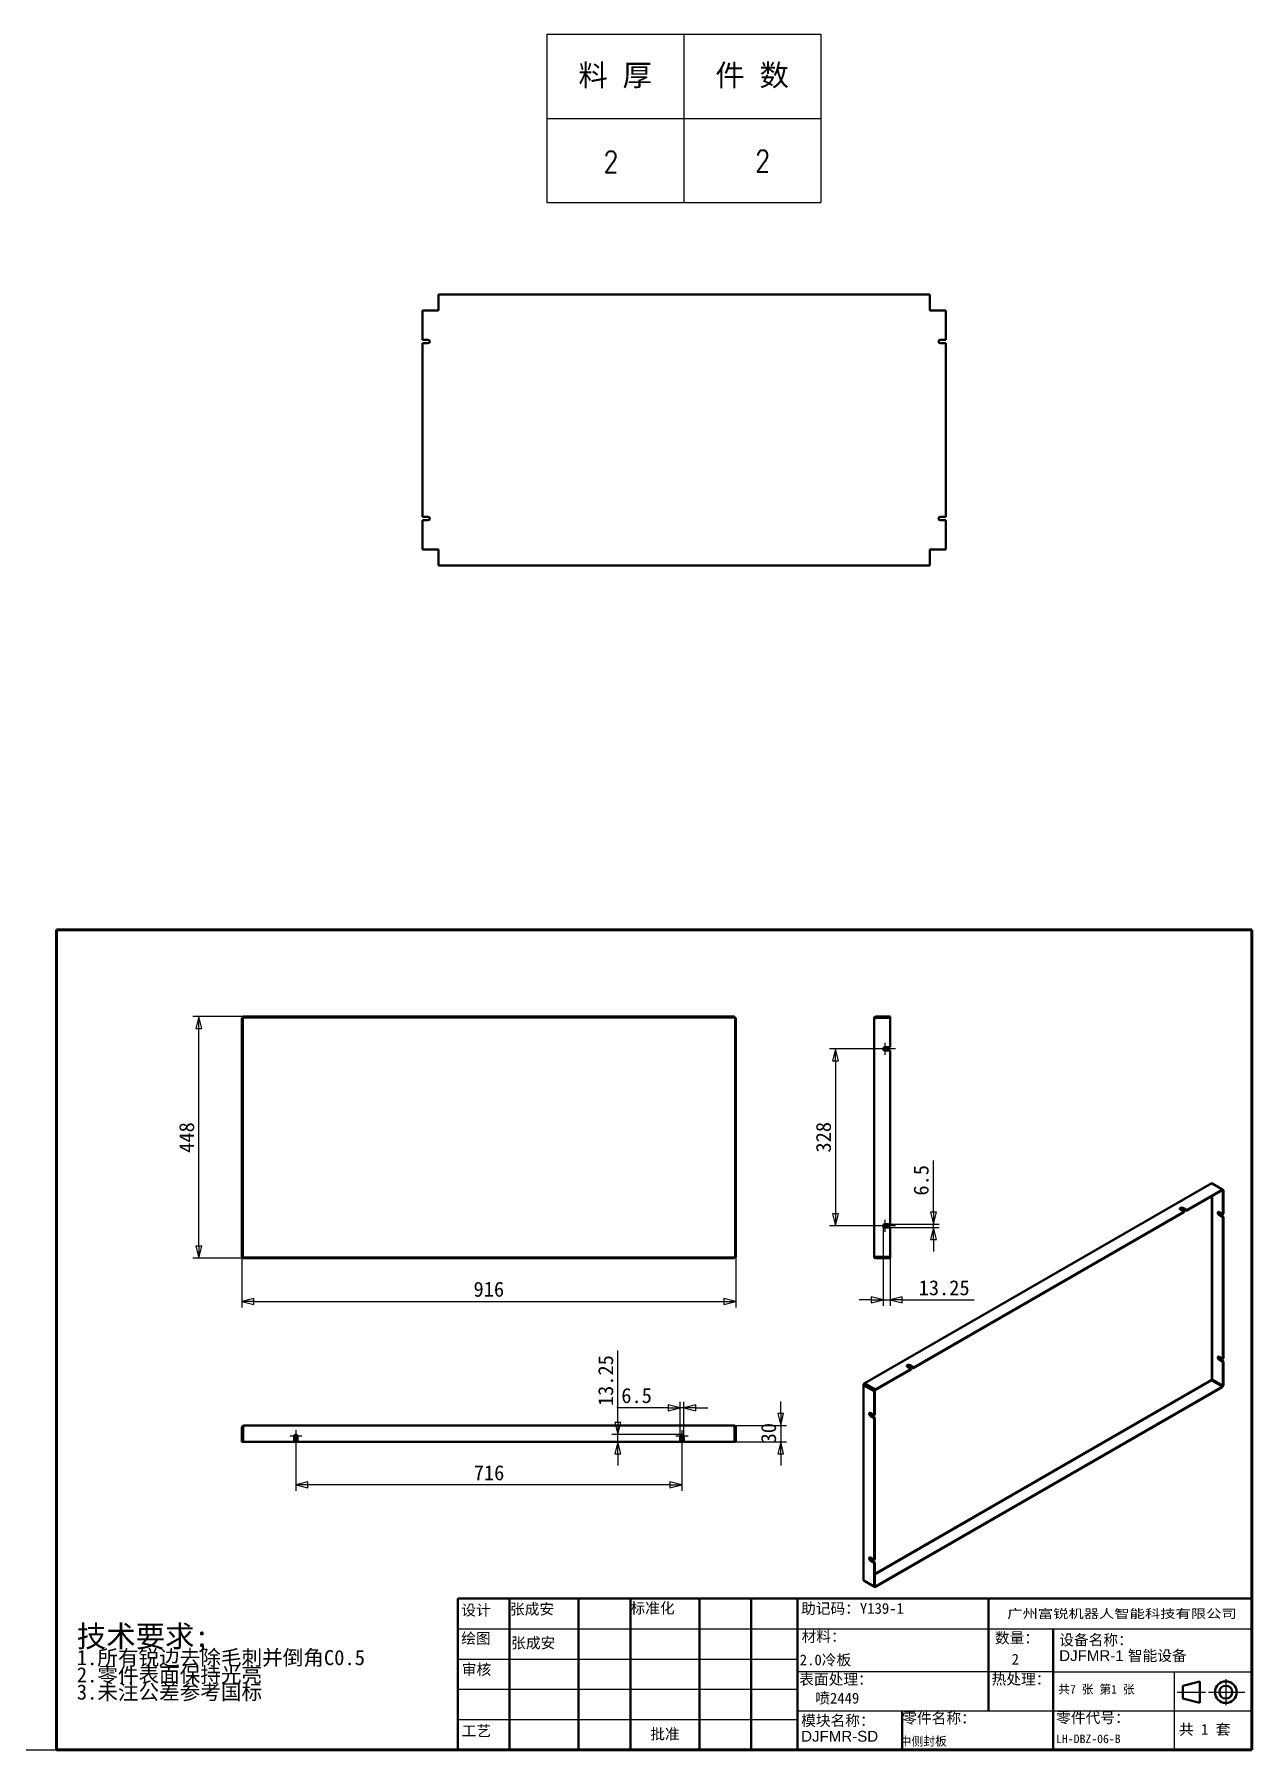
# Model space of a CAD drawing. Header units: millimetres. Extents: x 1521 to 290450, y -90694 to 6693.
# Drawn here: x 18967 to 21225, y 2398 to 5578 of the extents above; entities that cross this region are included whole.
import ezdxf
from ezdxf.enums import TextEntityAlignment as Align

# ---------------------------------------------------------------- set-up
doc = ezdxf.new("R2010")
doc.units = ezdxf.units.MM
doc.linetypes.add('CHAIN', pattern=[0.3543, 0.2362, -0.0295, 0.0591, -0.0295])
doc.layers.add('中心标记 (ISO)', color=1, linetype='Continuous', lineweight=25, true_color=0xff0000)
doc.layers.add('尺寸 (ISO)', color=5, linetype='Continuous', lineweight=25, true_color=0x0000ff)
for name, color, linetype, lineweight in [('可见 (ISO)', 7, 'Continuous', 50), ('可见窄的 (ISO)', 7, 'Continuous', 35), ('图框 (ISO)', 7, 'Continuous', 70), ('标题 (ISO)', 7, 'Continuous', 50), ('符号 (ISO)', 7, 'Continuous', 25)]:
    doc.layers.add(name, color=color, linetype=linetype, lineweight=lineweight)
doc.styles.add('DIM', font='romans.shx', dxfattribs={"width": 0.8, "bigfont": 'bigfont.shx'})
doc.styles.get("Standard").update_dxf_attribs({"font": 'arial.ttf'})
doc.styles.add('文本样式126', font='simfang.ttf', dxfattribs={"width": 1.3})
doc.styles.add('文本样式19', font='tahoma.ttf')
doc.styles.add('文本样式91', font='simfang.ttf')
doc.styles.add('注释文本 (ISO)', font='simfang.ttf')
doc.dimstyles.new('默认 (GB)', dxfattribs={"dimscale": 11.111111, "dimtxt": 2.5, "dimasz": 2, "dimexe": 1, "dimexo": 0, "dimgap": 0.75, "dimtad": 1, "dimtoh": 1, "dimrnd": 1e-08, "dimdsep": 46, "dimtxsty": '注释文本 (ISO)', "dimblk": 'Filled-2', "dimcen": 0.09, "dimdle": 10, "dimclrd": 256, "dimclre": 256, "dimclrt": 256, "dimaunit": 1, "dimadec": 3, "dimazin": 2, "dimtfac": 0.52, "dimtmove": 0, "dimatfit": 3, "dimldrblk": 'Filled-1', "dimfxl": 0, "dimtolj": 1, "dimlwd": -1, "dimlwe": -1, "dimarcsym": 0})

# ---------------------------------------------------------------- blocks, each defined once
blk = doc.blocks.new('图框 A3-A4')
at = {"layer": '图框 (ISO)'}
for p, q in [((287, 200), (10, 200)), ((10, 200), (10, 10)), ((287, 10), (287, 200)), ((10, 10), (287, 10))]:
    blk.add_line(p, q, dxfattribs=at)
blk = doc.blocks.new('标题栏 GB1')
at = {"layer": '标题 (ISO)'}
for p, q in [((194.57, 65.23), (194.57, 72.23)), ((194.57, 72.23), (378.57, 72.23)), ((206.57, 65.23), (206.57, 72.23)), ((222.57, 65.23), (222.57, 72.23)), ((234.57, 65.23), (234.57, 72.23)), ((250.57, 65.23), (250.57, 72.23)), ((262.57, 65.23), (262.57, 72.23)), ((273.31, 65.23), (273.31, 72.23)), ((317.57, 65.23), (317.57, 72.23)), ((378.57, 72.23), (378.57, 65.23)), ((194.57, 37.23), (194.57, 65.23)), ((206.57, 37.23), (206.57, 65.23)), ((222.57, 44.23), (222.57, 65.23)), ((234.57, 37.23), (234.57, 65.23)), ((250.57, 37.23), (250.57, 65.23)), ((262.57, 37.23), (262.57, 65.23)), ((273.31, 65.23), (273.31, 37.23)), ((317.57, 55.23), (317.57, 65.23)), ((378.57, 65.23), (378.57, 37.23)), ((317.57, 55.23), (317.57, 46.23)), ((366.57, 53.06), (362.57, 52.06)), ((362.57, 52.06), (362.57, 49.06)), ((366.57, 48.06), (366.57, 53.06)), ((362.57, 49.06), (366.57, 48.06)), ((222.57, 44.23), (222.57, 37.23)), ((297.57, 46.23), (297.57, 37.23)), ((378.57, 37.23), (194.57, 37.23))]:
    blk.add_line(p, q, dxfattribs=at)
at = {"layer": '标题 (ISO)', "lineweight": 25}
for p, q in [((194.57, 65.23), (273.31, 65.23)), ((273.31, 65.23), (378.57, 65.23)), ((194.57, 58.23), (273.31, 58.23)), ((332.57, 55.23), (273.31, 55.23)), ((332.57, 55.23), (378.57, 55.23)), ((360.57, 55.23), (360.57, 46.23)), ((372.58, 53.56), (372.58, 47.56)), ((194.57, 51.23), (273.31, 51.23)), ((361.32, 50.56), (367.88, 50.56)), ((368.55, 50.56), (370.07, 50.56)), ((370.07, 50.56), (376.97, 50.56)), ((194.57, 44.23), (273.31, 44.23)), ((273.31, 46.23), (378.57, 46.23)), ((360.57, 46.23), (360.57, 37.23))]:
    blk.add_line(p, q, dxfattribs=at)
at = {"layer": '标题 (ISO)', "lineweight": 50}
blk.add_line((332.57, 65.23), (332.57, 37.23), dxfattribs=at)
at = {"layer": '标题 (ISO)'}
for radius in [2.5, 1.5]:
    blk.add_circle((372.57, 50.56), radius, dxfattribs=at)
at = {"layer": '标题 (ISO)', "style": '文本样式126', "width": 1.3}
blk.add_text('广州富锐机器人智能科技有限公司', height=2, dxfattribs=at).set_placement((348.5, 68.73), align=Align.MIDDLE_CENTER)
at = {"layer": '标题 (ISO)', "char_height": 2.5, "style": '注释文本 (ISO)'}
for s, insert, attachment_point in [('\\f仿宋|b0|i0;标准化', (234.57, 71.28), 1), ('助记码：Y139-1', (274.11, 71.21), 1), ('\\f仿宋|b0|i0;设计', (195.38, 70.83), 1), ('张成安', (206.66, 71.05), 1), ('\\f仿宋|b0|i0;绘图', (195.35, 64.28), 1), ('\\f仿宋|b0|i0;材料：', (274.24, 64.72), 1), ('\\f仿宋|b0|i0;数量：', (319.04, 64.37), 1), ('张成安', (206.92, 63.22), 1), ('\\f仿宋|b0|i0;审核', (195.48, 57.07), 1), ('\\f仿宋|b0|i0;热处理：', (318.29, 54.82), 1), ('\\f仿宋|b0|i0;零件名称：', (297.57, 45.8), 1), ('\\f仿宋|b0|i0;零件代号：', (333.25, 45.9), 1), ('\\f仿宋|b0|i0;批准', (242.57, 40.73), 5)]:
    blk.add_mtext(s, dxfattribs=dict(at, insert=insert, attachment_point=attachment_point))
at = {"layer": '标题 (ISO)', "char_height": 2.5, "attachment_point": 1, "line_spacing_factor": 0.872369, "style": '注释文本 (ISO)'}
for s, insert in [('设备名称：\\P\\fArial|b0|i0;\\H2.5000;DJFMR-1 智能设备', (333.96, 63.91)), ('模块名称：\\P\\fArial|b0|i0;\\H2.5000;DJFMR-SD', (274.14, 45.23))]:
    blk.add_mtext(s, dxfattribs=dict(at, insert=insert))
at = {"layer": '标题 (ISO)', "char_height": 2.5, "attachment_point": 1, "style": '注释文本 (ISO)'}
for s, insert, width in [('\\f仿宋|b0|i0;表面处理：', (273.7, 54.78), 18.7135), ('\\f仿宋|b0|i0;工艺', (195.45, 42.85), 7.4854), ('  共 1 套', (358.32, 43.18), 17.7919)]:
    blk.add_mtext(s, dxfattribs=dict(at, insert=insert, width=width))
at = {"layer": '标题 (ISO)', "insert": (333.72, 52.22), "char_height": 2, "width": 27.2374, "attachment_point": 1, "line_spacing_factor": 0.856364, "style": '注释文本 (ISO)'}
blk.add_mtext('\\f仿宋|b0|i0;\\H2.0000;共7 张 第1 张', dxfattribs=at)
at = {"layer": '标题 (ISO)'}
for tag, p, height, style in [('材料_001', (273.82, 56.78), 2.5, '注释文本 (ISO)'), ('零件代号_001', (297.34, 38.19), 2, '文本样式91'), ('描述_001', (333.22, 38.74), 2, '文本样式91')]:
    blk.add_attdef(tag, p, '', height=height, dxfattribs=dict(at, style=style))
at = {"layer": '标题 (ISO)', "style": '文本样式91'}
blk.add_attdef('热处理', text='', height=2, dxfattribs=at).set_placement((318.2, 50.63), align=Align.TOP_LEFT)
at = {"layer": '标题 (ISO)', "style": '文本样式19'}
for tag, p in [('工程核准人', (256.57, 40.73)), ('工程批准日期', (267.94, 40.73))]:
    blk.add_attdef(tag, text='', height=1, dxfattribs=at).set_placement(p, align=Align.MIDDLE_CENTER)
blk = doc.blocks.new('Filled-2')
at = {"color": 0}
for p, q in [((0, 0), (-1, 0.25)), ((-1, 0.25), (-1, -0.25)), ((-1, 0), (0, 0)), ((-1, -0.25), (0, 0))]:
    blk.add_line(p, q, dxfattribs=at)
at = {"color": 0, "flags": 128}
blk.add_lwpolyline([(-1, -0.25), (0, 0), (-1, 0.25), (-1, -0.25)], dxfattribs=at)
at = {"color": 0}
blk.add_solid([(-1, -0.25), (0, 0), (-1, 0.25), (-1, -0.25)], dxfattribs=at)
blk = doc.blocks.new('*D122')
at = {"layer": 'Defpoints', "color": 0, "transparency": 16777216}
for p in [(19352.2, 3311.8), (20268.2, 3311.8), (20268.2, 3229.2)]:
    blk.add_point(p, dxfattribs=at)
at = {"layer": '尺寸 (ISO)', "transparency": 16777216}
for p, q in [((19352.2, 3311.8), (19352.2, 3218.1)), ((20268.2, 3311.8), (20268.2, 3218.1)), ((19374.4, 3229.2), (20246, 3229.2))]:
    blk.add_line(p, q, dxfattribs=at)
at = {"layer": '尺寸 (ISO)', "transparency": 16777216, "xscale": 22.22222222222222, "yscale": 22.22222222222222, "zscale": 22.22222222222222, "rotation": 180}
blk.add_blockref('Filled-2', (19352.2, 3229.2), dxfattribs=at)
at = {"layer": '尺寸 (ISO)', "transparency": 16777216, "xscale": 22.22222222222222, "yscale": 22.22222222222222, "zscale": 22.22222222222222}
blk.add_blockref('Filled-2', (20268.2, 3229.2), dxfattribs=at)
at = {"layer": '尺寸 (ISO)', "transparency": 16777216, "insert": (19781.7, 3265.7), "char_height": 27.78, "attachment_point": 1, "style": '注释文本 (ISO)'}
blk.add_mtext('\\A1;916', dxfattribs=at)
blk = doc.blocks.new('Filled-1')
at = {"color": 0}
for p, q in [((0, 0), (-1, 0.125)), ((-1, 0.125), (-1, -0.125)), ((-1, 0), (0, 0)), ((-1, -0.125), (0, 0))]:
    blk.add_line(p, q, dxfattribs=at)
at = {"color": 0, "flags": 128}
blk.add_lwpolyline([(-1, -0.125), (0, 0), (-1, 0.125), (-1, -0.125)], dxfattribs=at)
at = {"color": 0}
blk.add_solid([(-1, -0.125), (0, 0), (-1, 0.125), (-1, -0.125)], dxfattribs=at)
blk = doc.blocks.new('*D123')
at = {"layer": 'Defpoints', "color": 0, "transparency": 16777216}
for p in [(19272.2, 3757.2), (19354.8, 3757.2), (19354.8, 3309.2)]:
    blk.add_point(p, dxfattribs=at)
at = {"layer": '尺寸 (ISO)', "transparency": 16777216}
for p, q in [((19354.8, 3757.2), (19261.1, 3757.2)), ((19272.2, 3331.4), (19272.2, 3735)), ((19354.8, 3309.2), (19261.1, 3309.2))]:
    blk.add_line(p, q, dxfattribs=at)
at = {"layer": '尺寸 (ISO)', "transparency": 16777216, "xscale": 22.22222222222222, "yscale": 22.22222222222222, "zscale": 22.22222222222222}
for p, rotation in [((19272.2, 3757.2), 90), ((19272.2, 3309.2), 270)]:
    blk.add_blockref('Filled-2', p, dxfattribs=dict(at, rotation=rotation))
at = {"layer": '尺寸 (ISO)', "transparency": 16777216, "insert": (19235.8, 3504.6), "char_height": 27.78, "attachment_point": 1, "rotation": 90, "style": '注释文本 (ISO)'}
blk.add_mtext('\\A1;448', dxfattribs=at)
blk = doc.blocks.new('*D124')
at = {"layer": 'Defpoints', "color": 0, "transparency": 16777216}
for p in [(20265.2, 2999.1), (20265.6, 2969.1), (20351.2, 2969.1)]:
    blk.add_point(p, dxfattribs=at)
at = {"layer": '尺寸 (ISO)', "transparency": 16777216}
for p, q in [((20351.2, 3021.3), (20351.2, 3043.5)), ((20265.2, 2999.1), (20362.3, 2999.1)), ((20351.2, 2999.1), (20351.2, 2969.1)), ((20265.6, 2969.1), (20362.3, 2969.1)), ((20351.2, 2946.9), (20351.2, 2924.7))]:
    blk.add_line(p, q, dxfattribs=at)
at = {"layer": '尺寸 (ISO)', "transparency": 16777216, "xscale": 22.22222222222222, "yscale": 22.22222222222222, "zscale": 22.22222222222222}
for p, rotation in [((20351.2, 2999.1), 270), ((20351.2, 2969.1), 90)]:
    blk.add_blockref('Filled-2', p, dxfattribs=dict(at, rotation=rotation))
at = {"layer": '尺寸 (ISO)', "transparency": 16777216, "insert": (20314.8, 2966), "char_height": 27.78, "attachment_point": 1, "rotation": 90, "style": '注释文本 (ISO)'}
blk.add_mtext('\\A1;30', dxfattribs=at)
blk = doc.blocks.new('*D125')
at = {"layer": 'Defpoints', "color": 0, "transparency": 16777216}
for p in [(20049.3, 2982.3), (20075.9, 2969.1), (20168.2, 2982.3)]:
    blk.add_point(p, dxfattribs=at)
at = {"layer": '尺寸 (ISO)', "transparency": 16777216}
for p, q in [((20049.3, 3004.6), (20049.3, 3137.9)), ((20168.2, 2982.3), (20038.2, 2982.3)), ((20049.3, 2969.1), (20049.3, 2982.3)), ((20049.3, 2946.9), (20049.3, 2924.7))]:
    blk.add_line(p, q, dxfattribs=at)
at = {"layer": '尺寸 (ISO)', "transparency": 16777216, "xscale": 22.22222222222222, "yscale": 22.22222222222222, "zscale": 22.22222222222222}
for p, rotation in [((20049.3, 2982.3), 270), ((20049.3, 2969.1), 90)]:
    blk.add_blockref('Filled-2', p, dxfattribs=dict(at, rotation=rotation))
at = {"layer": '尺寸 (ISO)', "transparency": 16777216, "insert": (20012.8, 3035.1), "char_height": 27.78, "attachment_point": 1, "rotation": 90, "style": '注释文本 (ISO)'}
blk.add_mtext('\\A1;13.25', dxfattribs=at)
blk = doc.blocks.new('*D126')
at = {"layer": 'Defpoints', "color": 0, "transparency": 16777216}
for p in [(20164.9, 3032), (20164.9, 2979.1), (20171.4, 2979.1)]:
    blk.add_point(p, dxfattribs=at)
at = {"layer": '尺寸 (ISO)', "transparency": 16777216}
for p, q in [((20142.7, 3032), (20047.3, 3032)), ((20164.9, 2979.1), (20164.9, 3043.1)), ((20171.4, 3032), (20164.9, 3032)), ((20171.4, 2979.1), (20171.4, 3043.1)), ((20193.7, 3032), (20215.9, 3032))]:
    blk.add_line(p, q, dxfattribs=at)
at = {"layer": '尺寸 (ISO)', "transparency": 16777216, "xscale": 22.22222222222222, "yscale": 22.22222222222222, "zscale": 22.22222222222222}
blk.add_blockref('Filled-2', (20164.9, 3032), dxfattribs=at)
at = {"layer": '尺寸 (ISO)', "transparency": 16777216, "xscale": 22.22222222222222, "yscale": 22.22222222222222, "zscale": 22.22222222222222, "rotation": 180}
blk.add_blockref('Filled-2', (20171.4, 3032), dxfattribs=at)
at = {"layer": '尺寸 (ISO)', "transparency": 16777216, "insert": (20055.7, 3068.6), "char_height": 27.78, "attachment_point": 1, "style": '注释文本 (ISO)'}
blk.add_mtext('\\A1;6.5', dxfattribs=at)
blk = doc.blocks.new('*D127')
at = {"layer": 'Defpoints', "color": 0, "transparency": 16777216}
for p in [(19452.2, 2959.1), (20168.2, 2959.1), (19452.2, 2889.1)]:
    blk.add_point(p, dxfattribs=at)
at = {"layer": '尺寸 (ISO)', "transparency": 16777216}
for p, q in [((19452.2, 2959.1), (19452.2, 2878)), ((20168.2, 2959.1), (20168.2, 2878)), ((20146, 2889.1), (19474.4, 2889.1))]:
    blk.add_line(p, q, dxfattribs=at)
at = {"layer": '尺寸 (ISO)', "transparency": 16777216, "xscale": 22.22222222222222, "yscale": 22.22222222222222, "zscale": 22.22222222222222, "rotation": 180}
blk.add_blockref('Filled-2', (19452.2, 2889.1), dxfattribs=at)
at = {"layer": '尺寸 (ISO)', "transparency": 16777216, "xscale": 22.22222222222222, "yscale": 22.22222222222222, "zscale": 22.22222222222222}
blk.add_blockref('Filled-2', (20168.2, 2889.1), dxfattribs=at)
at = {"layer": '尺寸 (ISO)', "transparency": 16777216, "insert": (19782.1, 2925.5), "char_height": 27.78, "attachment_point": 1, "style": '注释文本 (ISO)'}
blk.add_mtext('\\A1;716', dxfattribs=at)
blk = doc.blocks.new('*D128')
at = {"layer": 'Defpoints', "color": 0, "transparency": 16777216}
for p in [(20541.1, 3697.2), (20453.1, 3369.2), (20533.1, 3369.2)]:
    blk.add_point(p, dxfattribs=at)
at = {"layer": '尺寸 (ISO)', "transparency": 16777216}
for p, q in [((20541.1, 3697.2), (20441.9, 3697.2)), ((20453.1, 3675), (20453.1, 3391.4)), ((20533.1, 3369.2), (20441.9, 3369.2))]:
    blk.add_line(p, q, dxfattribs=at)
at = {"layer": '尺寸 (ISO)', "transparency": 16777216, "xscale": 22.22222222222222, "yscale": 22.22222222222222, "zscale": 22.22222222222222}
for p, rotation in [((20453.1, 3697.2), 90), ((20453.1, 3369.2), 270)]:
    blk.add_blockref('Filled-2', p, dxfattribs=dict(at, rotation=rotation))
at = {"layer": '尺寸 (ISO)', "transparency": 16777216, "insert": (20416.6, 3505.1), "char_height": 27.78, "attachment_point": 1, "rotation": 90, "style": '注释文本 (ISO)'}
blk.add_mtext('\\A1;328', dxfattribs=at)
blk = doc.blocks.new('*D129')
at = {"layer": 'Defpoints', "color": 0, "transparency": 16777216}
for p in [(20541.1, 3369.2), (20554.3, 3311.8), (20541.1, 3231.8)]:
    blk.add_point(p, dxfattribs=at)
at = {"layer": '尺寸 (ISO)', "transparency": 16777216}
for p, q in [((20541.1, 3369.2), (20541.1, 3220.7)), ((20554.3, 3311.8), (20554.3, 3220.7)), ((20518.8, 3231.8), (20496.6, 3231.8)), ((20541.1, 3231.8), (20554.3, 3231.8)), ((20576.5, 3231.8), (20709.9, 3231.8))]:
    blk.add_line(p, q, dxfattribs=at)
at = {"layer": '尺寸 (ISO)', "transparency": 16777216, "xscale": 22.22222222222222, "yscale": 22.22222222222222, "zscale": 22.22222222222222}
blk.add_blockref('Filled-2', (20541.1, 3231.8), dxfattribs=at)
at = {"layer": '尺寸 (ISO)', "transparency": 16777216, "xscale": 22.22222222222222, "yscale": 22.22222222222222, "zscale": 22.22222222222222, "rotation": 180}
blk.add_blockref('Filled-2', (20554.3, 3231.8), dxfattribs=at)
at = {"layer": '尺寸 (ISO)', "transparency": 16777216, "insert": (20607.1, 3268.4), "char_height": 27.78, "attachment_point": 1, "style": '注释文本 (ISO)'}
blk.add_mtext('\\A1;13.25', dxfattribs=at)
blk = doc.blocks.new('*D130')
at = {"layer": 'Defpoints', "color": 0, "transparency": 16777216}
for p in [(20554.3, 3372.5), (20554.3, 3366), (20634.3, 3366)]:
    blk.add_point(p, dxfattribs=at)
at = {"layer": '尺寸 (ISO)', "transparency": 16777216}
for p, q in [((20634.3, 3394.7), (20634.3, 3490.1)), ((20554.3, 3372.5), (20645.4, 3372.5)), ((20634.3, 3366), (20634.3, 3372.5)), ((20554.3, 3366), (20645.4, 3366)), ((20634.3, 3343.8), (20634.3, 3321.5))]:
    blk.add_line(p, q, dxfattribs=at)
at = {"layer": '尺寸 (ISO)', "transparency": 16777216, "xscale": 22.22222222222222, "yscale": 22.22222222222222, "zscale": 22.22222222222222}
for p, rotation in [((20634.3, 3372.5), 270), ((20634.3, 3366), 90)]:
    blk.add_blockref('Filled-2', p, dxfattribs=dict(at, rotation=rotation))
at = {"layer": '尺寸 (ISO)', "transparency": 16777216, "insert": (20597.7, 3425.3), "char_height": 27.78, "attachment_point": 1, "rotation": 90, "style": '注释文本 (ISO)'}
blk.add_mtext('\\A1;6.5', dxfattribs=at)
blk = doc.blocks.new('加工')
at = {"layer": '符号 (ISO)', "insert": (-36.68, 11.05), "char_height": 2.5, "width": 80.4946, "attachment_point": 1, "line_spacing_factor": 0.683636, "style": '注释文本 (ISO)'}
blk.add_mtext('{\\H2x;技术要求;\\P\\H0.7x;1.所有锐边去除毛刺并倒角C0.5\\H2.12498x; \\H0.47059x;\\P2.零件表面保持光亮\\H1.84035x; \\H0.54337x;\\P3.未注公差参考国标\\H1.80945x; }', dxfattribs=at)
blk = doc.blocks.new('*T23')
at = {"color": 0, "linetype": 'ByBlock', "lineweight": -2, "transparency": 16777216}
for p, q in [((0, 0), (127, 0)), ((0, 0), (0, -78)), ((63.5, 0), (63.5, -78)), ((127, 0), (127, -78)), ((0, -39), (127, -39)), ((0, -78), (127, -78))]:
    blk.add_line(p, q, dxfattribs=at)
at = {"color": 0, "transparency": 16777216, "char_height": 10, "width": 60.5, "attachment_point": 5}
for s, insert in [('{\\fSimSun|b0|i0|c134|p2;料 厚}', (31.75, -19.5)), ('{\\fSimSun|b0|i0|c134|p2;件 数}', (95.25, -19.5))]:
    blk.add_mtext(s, dxfattribs=dict(at, insert=insert))
blk = doc.blocks.new('拆图参数')
blk.add_blockref('*T23', (-63.5, 78))
at = {"style": 'DIM', "width": 0.8}
blk.add_attdef('6', text='', height=10, dxfattribs=at).set_placement((-37.13, 18.91), align=Align.MIDDLE_LEFT)
blk.add_attdef('1', text='', height=10, dxfattribs=at).set_placement((36.65, 19.27), align=Align.MIDDLE_CENTER)

msp = doc.modelspace()

# ---------------------------------------------------------------- linework, layer by layer
msp.add_line((1520.9678, 2398.204), (20157.7251, 2398.204))
at = {"layer": '中心标记 (ISO)', "linetype": 'CHAIN', "ltscale": 4.340554}
for p, q in [((20564.3037, 3697.2238), (20533.0537, 3697.2238)), ((20564.3037, 3369.2238), (20533.0537, 3369.2238)), ((19452.1989, 2990.3465), (19452.1989, 2959.0965)), ((20168.1989, 2990.3465), (20168.1989, 2959.0965))]:
    msp.add_line(p, q, dxfattribs=at)
at = {"layer": '中心标记 (ISO)', "linetype": 'CHAIN', "ltscale": 3.125171}
for p, q in [((20544.3037, 3708.4738), (20544.3037, 3685.9738)), ((20544.3037, 3380.4738), (20544.3037, 3357.9738)), ((19463.4489, 2979.0965), (19440.9489, 2979.0965)), ((20179.4489, 2979.0965), (20156.9489, 2979.0965))]:
    msp.add_line(p, q, dxfattribs=at)
at = {"layer": '可见 (ISO)'}
for p, q in [((19716.6683, 5095.55), (19716.6683, 5066.05)), ((20627.6683, 5066.05), (20627.6683, 5095.55)), ((19716.6683, 5066.05), (19687.1683, 5066.05)), ((20657.1683, 5066.05), (20627.6683, 5066.05)), ((19697.1683, 5011.8), (19687.1683, 5011.8)), ((19687.1683, 5005.3), (19697.1683, 5005.3)), ((20647.1683, 5011.8), (20657.1683, 5011.8)), ((20657.1683, 5005.3), (20647.1683, 5005.3)), ((19697.1683, 4683.8), (19687.1683, 4683.8)), ((19687.1683, 4677.3), (19697.1683, 4677.3)), ((20647.1683, 4683.8), (20657.1683, 4683.8)), ((20657.1683, 4677.3), (20647.1683, 4677.3)), ((19687.1683, 4623.05), (19716.6683, 4623.05)), ((19716.6683, 4623.05), (19716.6683, 4593.55)), ((20627.6683, 4593.55), (20627.6683, 4623.05)), ((20627.6683, 4623.05), (20657.1683, 4623.05)), ((19352.1989, 3754.6631), (19352.1989, 3700.4738)), ((19353.6989, 3754.6631), (19352.1989, 3754.6631)), ((19353.6989, 3754.6631), (19353.6989, 3700.4738)), ((19355.1989, 3754.2238), (19353.6989, 3754.2238)), ((19448.9489, 3757.2238), (19354.7595, 3757.2238)), ((19354.7595, 3755.7238), (19354.7595, 3757.2238)), ((19448.9489, 3755.7238), (19354.7595, 3755.7238)), ((19355.1989, 3754.2238), (19355.1989, 3755.7238)), ((19448.9489, 3757.2238), (19455.4489, 3757.2238)), ((19448.9489, 3755.7238), (19448.9489, 3757.2238)), ((19455.4489, 3755.7238), (19448.9489, 3755.7238)), ((20164.9489, 3757.2238), (19455.4489, 3757.2238)), ((19455.4489, 3757.2238), (19455.4489, 3755.7238)), ((20164.9489, 3755.7238), (19455.4489, 3755.7238)), ((20164.9489, 3757.2238), (20171.4489, 3757.2238)), ((20164.9489, 3755.7238), (20164.9489, 3757.2238)), ((20171.4489, 3755.7238), (20164.9489, 3755.7238)), ((20265.6382, 3757.2238), (20171.4489, 3757.2238)), ((20171.4489, 3757.2238), (20171.4489, 3755.7238)), ((20265.6382, 3755.7238), (20171.4489, 3755.7238)), ((20265.1989, 3754.2238), (20265.1989, 3755.7238)), ((20265.1989, 3754.2238), (20266.6989, 3754.2238)), ((20265.6382, 3755.7238), (20265.6382, 3757.2238)), ((20266.6989, 3700.4738), (20266.6989, 3754.6631)), ((20266.6989, 3754.6631), (20268.1989, 3754.6631)), ((20268.1989, 3700.4738), (20268.1989, 3754.6631)), ((20527.3037, 3754.2238), (20524.3037, 3754.2238)), ((20524.3037, 3312.2238), (20524.3037, 3754.2238)), ((20554.3037, 3757.2238), (20527.3037, 3757.2238)), ((20527.3037, 3755.7238), (20527.3037, 3757.2238)), ((20527.3037, 3755.7238), (20554.3037, 3755.7238)), ((20527.3037, 3754.6631), (20554.3037, 3754.6631)), ((20527.3037, 3754.2238), (20527.3037, 3754.6631)), ((20554.3037, 3755.7238), (20554.3037, 3757.2238)), ((20554.3037, 3754.6631), (20554.3037, 3700.4738)), ((19352.1989, 3700.4738), (19353.6989, 3700.4738)), ((19352.1989, 3693.9738), (19352.1989, 3700.4738)), ((19353.6989, 3693.9738), (19352.1989, 3693.9738)), ((19352.1989, 3693.9738), (19352.1989, 3372.4738)), ((19353.6989, 3700.4738), (19353.6989, 3693.9738)), ((19353.6989, 3693.9738), (19353.6989, 3372.4738)), ((20266.6989, 3700.4738), (20268.1989, 3700.4738)), ((20266.6989, 3693.9738), (20266.6989, 3700.4738)), ((20268.1989, 3693.9738), (20266.6989, 3693.9738)), ((20266.6989, 3372.4738), (20266.6989, 3693.9738)), ((20268.1989, 3700.4738), (20268.1989, 3693.9738)), ((20268.1989, 3372.4738), (20268.1989, 3693.9738)), ((20544.3037, 3700.4738), (20554.3037, 3700.4738)), ((20554.3037, 3693.9738), (20544.3037, 3693.9738)), ((20554.3037, 3693.9738), (20554.3037, 3372.4738)), ((20506.0439, 3077.0635), (21149.511, 3447.6116)), ((21170.4107, 3436.6491), (21103.8087, 3398.2956)), ((21170.4107, 3435.4228), (21103.8087, 3397.0693)), ((21151.0081, 3447.4645), (21151.3188, 3447.6434)), ((21151.3188, 3447.6434), (21170.4107, 3436.6491)), ((21170.4078, 3435.4211), (21171.1607, 3434.9876)), ((21170.4107, 3435.4228), (21170.4107, 3436.6491)), ((21172.2213, 3435.5984), (21170.4107, 3436.641)), ((21171.1607, 3434.9876), (21172.2213, 3435.5984)), ((21171.1607, 3390.6852), (21171.1607, 3434.9876)), ((21172.2213, 3391.296), (21172.2213, 3435.5984)), ((21096.7377, 3402.3676), (21103.8087, 3398.2956)), ((19352.1989, 3372.4738), (19353.6989, 3372.4738)), ((19352.1989, 3365.9738), (19352.1989, 3372.4738)), ((19353.6989, 3372.4738), (19353.6989, 3365.9738)), ((20266.6989, 3372.4738), (20268.1989, 3372.4738)), ((20266.6989, 3365.9738), (20266.6989, 3372.4738)), ((20268.1989, 3372.4738), (20268.1989, 3365.9738)), ((20544.3037, 3372.4738), (20554.3037, 3372.4738)), ((21099.2126, 3395.6489), (20597.5203, 3106.7435)), ((21099.2126, 3394.4225), (20597.5203, 3105.5172)), ((21099.2126, 3395.6489), (21092.1415, 3399.7208)), ((21103.8087, 3397.0693), (21096.7377, 3401.1413)), ((21099.2126, 3394.4225), (21099.2126, 3395.6489)), ((21103.8087, 3398.2956), (21103.8087, 3397.0693)), ((21164.0896, 3394.7572), (21171.1607, 3390.6852)), ((21171.1607, 3385.3712), (21164.0896, 3389.4431)), ((21165.1503, 3390.0539), (21172.2213, 3385.982)), ((21171.1607, 3390.6852), (21172.2213, 3391.296)), ((21172.2213, 3385.982), (21171.1607, 3385.3712)), ((21171.1607, 3122.5298), (21171.1607, 3385.3712)), ((21172.2213, 3123.1406), (21172.2213, 3385.982)), ((19353.6989, 3365.9738), (19352.1989, 3365.9738)), ((19352.1989, 3365.9738), (19352.1989, 3311.7845)), ((19353.6989, 3365.9738), (19353.6989, 3311.7845)), ((20268.1989, 3365.9738), (20266.6989, 3365.9738)), ((20266.6989, 3311.7845), (20266.6989, 3365.9738)), ((20268.1989, 3311.7845), (20268.1989, 3365.9738)), ((20554.3037, 3365.9738), (20544.3037, 3365.9738)), ((20554.3037, 3365.9738), (20554.3037, 3311.7845)), ((19353.6989, 3311.7845), (19352.1989, 3311.7845)), ((19355.1989, 3312.2238), (19353.6989, 3312.2238)), ((19354.7595, 3310.7238), (20265.6382, 3310.7238)), ((19354.7595, 3310.7238), (19354.7595, 3309.2238)), ((19354.7595, 3309.2238), (20265.6382, 3309.2238)), ((19355.1989, 3312.2238), (19355.1989, 3310.7238)), ((20265.1989, 3312.2238), (20265.1989, 3310.7238)), ((20265.1989, 3312.2238), (20266.6989, 3312.2238)), ((20265.6382, 3310.7238), (20265.6382, 3309.2238)), ((20266.6989, 3311.7845), (20268.1989, 3311.7845)), ((20524.3037, 3312.2238), (20527.3037, 3312.2238)), ((20527.3037, 3311.7845), (20527.3037, 3312.2238)), ((20554.3037, 3311.7845), (20527.3037, 3311.7845)), ((20527.3037, 3310.7238), (20554.3037, 3310.7238)), ((20527.3037, 3310.7238), (20527.3037, 3309.2238)), ((20527.3037, 3309.2238), (20554.3037, 3309.2238)), ((20554.3037, 3310.7238), (20554.3037, 3309.2238)), ((21164.0896, 3126.6017), (21171.1607, 3122.5298)), ((21171.1607, 3117.2157), (21164.0896, 3121.2877)), ((21165.1503, 3121.8985), (21172.2213, 3117.8265)), ((21171.1607, 3122.5298), (21172.2213, 3123.1406)), ((21172.2213, 3117.8265), (21171.1607, 3117.2157)), ((21171.1607, 3072.9134), (21171.1607, 3117.2157)), ((21172.2213, 3073.5242), (21172.2213, 3117.8265)), ((20592.9241, 3104.0967), (20526.3222, 3065.7432)), ((20592.9241, 3102.8704), (20526.3222, 3064.5169)), ((20592.9241, 3104.0967), (20585.853, 3108.1687)), ((20590.4492, 3110.8155), (20597.5203, 3106.7435)), ((20597.5203, 3105.5172), (20590.4492, 3109.5891)), ((20592.9241, 3102.8704), (20592.9241, 3104.0967)), ((20597.5203, 3106.7435), (20597.5203, 3105.5172)), ((20504.541, 2713.1079), (20504.541, 3074.4638)), ((20506.4803, 3075.0746), (20505.4196, 3075.6854)), ((20506.4803, 3074.2122), (20505.4196, 3073.6014)), ((20505.4196, 3073.6014), (20524.5115, 3062.6071)), ((20505.4196, 3073.2422), (20505.4196, 3073.6014)), ((20506.4803, 3074.2122), (20525.5722, 3063.2179)), ((20507.2303, 3076.7375), (20507.541, 3076.9164)), ((20526.3222, 3065.7432), (20507.2303, 3076.7375)), ((20507.2303, 3075.5112), (20507.2303, 3076.7375)), ((20507.2303, 3075.5112), (20526.3222, 3064.5169)), ((20525.5722, 3063.2179), (20524.5115, 3062.6071)), ((20524.5115, 3062.6071), (20524.5115, 3018.3047)), ((20525.5722, 3063.2179), (20525.5722, 3018.9155)), ((20526.3222, 2700.7084), (21170.4107, 3071.6143)), ((20526.3222, 2699.4821), (21170.4107, 3070.388)), ((20526.3222, 3064.5169), (20526.3222, 3065.7432)), ((21151.0081, 3082.4297), (21151.3188, 3082.6086)), ((21151.3188, 3082.6086), (21170.4107, 3071.6143)), ((21152.0688, 3084.2668), (21152.0688, 3083.9077)), ((21152.0688, 3083.9077), (21171.1607, 3072.9134)), ((21170.4107, 3071.6143), (21170.4107, 3070.388)), ((21171.1607, 3072.9134), (21172.2213, 3073.5242)), ((20517.4404, 3022.3767), (20524.5115, 3018.3047)), ((19352.1989, 2996.0965), (19352.1989, 2969.0965)), ((19353.6989, 2996.0965), (19352.1989, 2996.0965)), ((19353.6989, 2996.0965), (19353.6989, 2969.0965)), ((19354.7595, 2996.0965), (19355.1989, 2996.0965)), ((19354.7595, 2969.0965), (19354.7595, 2996.0965)), ((19355.1989, 2999.0965), (19355.1989, 2996.0965)), ((19355.1989, 2999.0965), (20265.1989, 2999.0965)), ((20265.1989, 2996.0965), (20265.1989, 2999.0965)), ((20265.1989, 2996.0965), (20265.6382, 2996.0965)), ((20265.6382, 2996.0965), (20265.6382, 2969.0965)), ((20266.6989, 2996.0965), (20266.6989, 2969.0965)), ((20266.6989, 2996.0965), (20268.1989, 2996.0965)), ((20268.1989, 2969.0965), (20268.1989, 2996.0965)), ((20524.5115, 3012.9907), (20517.4404, 3017.0626)), ((20518.5011, 3017.6734), (20525.5722, 3013.6015)), ((20524.5115, 3018.3047), (20525.5722, 3018.9155)), ((20525.5722, 3013.6015), (20524.5115, 3012.9907)), ((20524.5115, 3012.9907), (20524.5115, 2750.1493)), ((20525.5722, 3013.6015), (20525.5722, 2750.7601)), ((19353.6989, 2969.0965), (19352.1989, 2969.0965)), ((19448.9489, 2969.0965), (19354.7595, 2969.0965)), ((19448.9489, 2969.0965), (19448.9489, 2979.0965)), ((19448.9489, 2969.0965), (19455.4489, 2969.0965)), ((19455.4489, 2979.0965), (19455.4489, 2969.0965)), ((20164.9489, 2969.0965), (19455.4489, 2969.0965)), ((20164.9489, 2969.0965), (20164.9489, 2979.0965)), ((20164.9489, 2969.0965), (20171.4489, 2969.0965)), ((20171.4489, 2979.0965), (20171.4489, 2969.0965)), ((20265.6382, 2969.0965), (20171.4489, 2969.0965)), ((20266.6989, 2969.0965), (20268.1989, 2969.0965)), ((20517.4404, 2754.2212), (20524.5115, 2750.1493)), ((20524.5115, 2744.8352), (20517.4404, 2748.9072)), ((20518.5011, 2749.518), (20525.5722, 2745.446)), ((20524.5115, 2750.1493), (20525.5722, 2750.7601)), ((20525.5722, 2745.446), (20524.5115, 2744.8352)), ((20524.5115, 2744.8352), (20524.5115, 2700.5329)), ((20525.5722, 2745.446), (20525.5722, 2701.1437)), ((20505.4196, 2711.5272), (20505.4196, 2711.8864)), ((20524.5115, 2700.5329), (20505.4196, 2711.5272)), ((20507.2303, 2710.4845), (20507.2303, 2710.4764)), ((20507.2303, 2710.4764), (20526.3222, 2699.4821)), ((20525.5722, 2701.1437), (20524.5115, 2700.5329)), ((20525.5693, 2701.142), (20526.3222, 2700.7084)), ((20526.3222, 2700.7084), (20526.3222, 2699.4821))]:
    msp.add_line(p, q, dxfattribs=at)
for points in [[(20627.6683, 5095.55), (19716.6683, 5095.55)], [(19687.1683, 5066.05), (19687.1683, 5011.8)], [(20657.1683, 5011.8), (20657.1683, 5066.05)], [(19687.1683, 5005.3), (19687.1683, 4683.8)], [(20657.1683, 4683.8), (20657.1683, 5005.3)], [(19687.1683, 4677.3), (19687.1683, 4623.05)], [(20657.1683, 4623.05), (20657.1683, 4677.3)], [(19716.6683, 4593.55), (20627.6683, 4593.55)]]:
    msp.add_lwpolyline(points, dxfattribs=at)
for centre, radius, start, end in [((19697.1683, 5008.55), 3.25, 270, 90), ((20647.1683, 5008.55), 3.25, 90, 270), ((19697.1683, 4680.55), 3.25, 270, 90), ((20647.1683, 4680.55), 3.25, 90, 270), ((20527.3037, 3754.2238), 3, 90, 180), ((20527.3037, 3754.2238), 1.5, 90, 180), ((20544.3037, 3697.2238), 3.25, 90, 270), ((20544.3037, 3369.2238), 3.25, 90, 270), ((20527.3037, 3312.2238), 3, 180, 270), ((20527.3037, 3312.2238), 1.5, 180, 270), ((19355.1989, 2996.0965), 3, 90, 180), ((19355.1989, 2996.0965), 1.5, 90, 180), ((20265.1989, 2996.0965), 3, 0, 90), ((20265.1989, 2996.0965), 1.5, 0, 90), ((19452.1989, 2979.0965), 3.25, 0, 180), ((20168.1989, 2979.0965), 3.25, 0, 180)]:
    msp.add_arc(centre, radius, start, end, dxfattribs=at)
for centre, major_axis, ratio, start_param, end_param in [((21151.0081, 3445.0119), (-1.4971, 2.5998), 0.578093116, 5.499720852, 6.283185307), ((21094.4396, 3401.0442), (-3.25, 0), 0.575861701, 3.926990817, 7.068583471), ((21094.4396, 3399.8179), (-3.25, 0), 0.575861701, 3.926990817, 5.949400188), ((21164.0896, 3392.1002), (-1.6219, 2.8164), 0.578093116, 5.499720852, 8.641313506), ((21165.1503, 3392.7109), (-1.6219, 2.8164), 0.578093116, 0.331781326, 2.358128199), ((21164.0896, 3123.9447), (-1.6219, 2.8164), 0.578093116, 5.499720852, 8.641313506), ((21165.1503, 3124.5555), (-1.6219, 2.8164), 0.578093116, 0.331781326, 2.358128199), ((20588.1511, 3109.4921), (-3.25, 0), 0.575861701, 3.926990817, 7.068583471), ((20588.1511, 3108.2658), (-3.25, 0), 0.575861701, 3.926990817, 5.949400188), ((21151.0081, 3083.656), (1.5, 0), 0.575861701, 0.785398163, 2.35619449), ((20507.541, 3074.4638), (-3, 0), 0.575861701, 5.497787144, 7.068583471), ((20507.541, 3074.4638), (-1.4971, 2.5998), 0.578093116, 5.499720852, 7.070517179), ((20507.541, 3074.4638), (-1.5, 0), 0.575861701, 5.497787144, 6.770144902), ((20507.541, 3074.4638), (-0.7485, 1.2999), 0.578093116, 5.796972214, 7.070517179), ((21151.0081, 3083.656), (0.7485, -1.2999), 0.578093116, 3.928924525, 5.499720852), ((20517.4404, 3019.7197), (-1.6219, 2.8164), 0.578093116, 5.499720852, 8.641313506), ((20518.5011, 3020.3305), (-1.6219, 2.8164), 0.578093116, 0.331781326, 2.358128199), ((20517.4404, 2751.5642), (-1.6219, 2.8164), 0.578093116, 5.499720852, 8.641313506), ((20518.5011, 2752.175), (-1.6219, 2.8164), 0.578093116, 0.331781326, 2.358128199), ((20507.541, 2713.1079), (-3, 0), 0.575861701, 0, 0.785398163)]:
    msp.add_ellipse(centre, major_axis=major_axis, ratio=ratio, start_param=start_param, end_param=end_param, dxfattribs=at)
at = {"layer": '可见窄的 (ISO)'}
for p, q in [((21151.0081, 3447.4645), (20507.541, 3076.9164)), ((21096.7377, 3402.3676), (21096.7377, 3401.1413)), ((21149.9475, 3084.2668), (21149.9475, 3423.6388)), ((21152.0688, 3424.8604), (21152.0688, 3084.2668)), ((21164.0896, 3389.4431), (21165.1503, 3390.0539)), ((21164.0896, 3121.2877), (21165.1503, 3121.8985)), ((20590.4492, 3110.8155), (20590.4492, 3109.5891)), ((20505.4196, 3073.2422), (20505.4196, 2711.8864)), ((20507.2344, 3075.5088), (20506.4803, 3075.0746)), ((20506.4803, 3075.0746), (20506.4803, 3074.2122)), ((20525.5722, 2724.713), (21149.9475, 3084.2668)), ((21151.0081, 3082.4297), (20525.5722, 2722.2651)), ((20517.4404, 3017.0626), (20518.5011, 3017.6734)), ((20517.4404, 2748.9072), (20518.5011, 2749.518))]:
    msp.add_line(p, q, dxfattribs=at)

# ---------------------------------------------------------------- block references
at = {"xscale": 4, "yscale": 4, "zscale": 4}
msp.add_blockref('拆图参数', (20171.3709, 5265.967), dxfattribs=at).add_auto_attribs({'1': '2', '6': '2'})
at = {"xscale": 8, "yscale": 8, "zscale": 8}
for name, p in [('图框 A3-A4', (18928.6316, 2318.204)), ('加工', (19339.4609, 2540.097))]:
    msp.add_blockref(name, p, dxfattribs=at)
ref = msp.add_blockref('标题栏 GB1', (18196.0625, 2100.4024), dxfattribs=dict(xscale=8, yscale=8, zscale=8))
ref.add_attrib('零件代号_001', '中侧封板', (20572.0602, 2405.7217), dxfattribs={"layer": '标题 (ISO)', "height": 16, "style": '文本样式91'})
ref.add_attrib('描述_001', 'LH-DBZ-06-B', (20861.8453, 2410.322), dxfattribs={"layer": '标题 (ISO)', "height": 16, "style": '文本样式91'})
ref.add_attrib('材料_001', '2.0冷板', (20386.6191, 2554.6649), dxfattribs={"layer": '标题 (ISO)', "height": 20, "style": '注释文本 (ISO)'})

# ---------------------------------------------------------------- texts
at = {"layer": '符号 (ISO)', "char_height": 20, "attachment_point": 1, "style": '注释文本 (ISO)'}
for s, insert, width in [('{2}', (20779.5521, 2575.8841), 48), ('{喷2449}', (20415.2606, 2503.7032), 89.824562)]:
    msp.add_mtext(s, dxfattribs=dict(at, insert=insert, width=width))

# ---------------------------------------------------------------- dimensions: what is measured, and where the dimension line sits
at = {"layer": '尺寸 (ISO)'}
for base, p1, p2, angle, override, picture, middle in [((19272.1989, 3757.2238), (19354.7595, 3309.2238), (19354.7595, 3757.2238), 270, {"dimtoh": 0, "dimdec": 2, "dimtp": 0, "dimtm": 0, "dimtdec": 2, "dimtofl": 0, "dimatfit": 1}, '*D123', (19272.1989, 3533.1438)), ((20453.0537, 3369.2238), (20541.0537, 3697.2238), (20533.0537, 3369.2238), 90, {"dimtoh": 0, "dimdec": 2, "dimtp": 0, "dimtm": 0, "dimtdec": 2, "dimtofl": 0, "dimatfit": 1}, '*D128', (20453.0537, 3533.2238)), ((20634.3037, 3365.9738), (20554.3037, 3372.4738), (20554.3037, 3365.9738), 270, {"dimtoh": 0, "dimdec": 2, "dimtp": 0, "dimtm": 0, "dimtdec": 2, "dimtofl": 1, "dimatfit": 1}, '*D130', (20634.3037, 3453.5055)), ((20541.0537, 3231.7845), (20554.3037, 3311.7845), (20541.0537, 3369.2238), 180, {"dimtoh": 0, "dimdec": 2, "dimtp": 0, "dimtm": 0, "dimtdec": 2, "dimtofl": 1, "dimatfit": 1}, '*D129', (20654.3037, 3231.7845)), ((20268.1989, 3229.2238), (19352.1989, 3311.7845), (20268.1989, 3311.7845), 180, {"dimtoh": 0, "dimdec": 2, "dimtp": 0, "dimtm": 0, "dimtdec": 2, "dimtofl": 0, "dimatfit": 1}, '*D122', (19810.2789, 3229.2238)), ((20049.3396, 2982.3465), (20075.9181, 2969.0965), (20168.1989, 2982.3465), 90, {"dimtoh": 0, "dimdec": 2, "dimse1": 1, "dimtp": 0, "dimtm": 0, "dimtdec": 2, "dimtofl": 1, "dimatfit": 1}, '*D125', (20049.3396, 3082.3465)), ((20164.9489, 3032.0001), (20171.4489, 2979.0965), (20164.9489, 2979.0965), 180, {"dimtoh": 0, "dimdec": 2, "dimtp": 0, "dimtm": 0, "dimtdec": 2, "dimtofl": 1, "dimatfit": 1}, '*D126', (20083.9171, 3032.0001)), ((20351.1983, 2969.0965), (20265.1989, 2999.0965), (20265.6382, 2969.0965), 270, {"dimtoh": 0, "dimdec": 2, "dimtp": 0, "dimtm": 0, "dimtdec": 2, "dimtofl": 1, "dimatfit": 1}, '*D124', (20351.1983, 2984.0965)), ((19452.1989, 2889.0965), (20168.1989, 2959.0965), (19452.1989, 2959.0965), 180, {"dimtoh": 0, "dimdec": 2, "dimtp": 0, "dimtm": 0, "dimtdec": 2, "dimtofl": 0, "dimatfit": 1}, '*D127', (19810.2789, 2889.0965))]:
    dim = msp.add_linear_dim(base=base, p1=p1, p2=p2, angle=angle, dimstyle='默认 (GB)', override=override, dxfattribs=at)
    dim.commit()
    dim.dimension.update_dxf_attribs({"geometry": picture, "text_midpoint": middle, "dimtype": 160})

doc.saveas('drawing.dxf')
